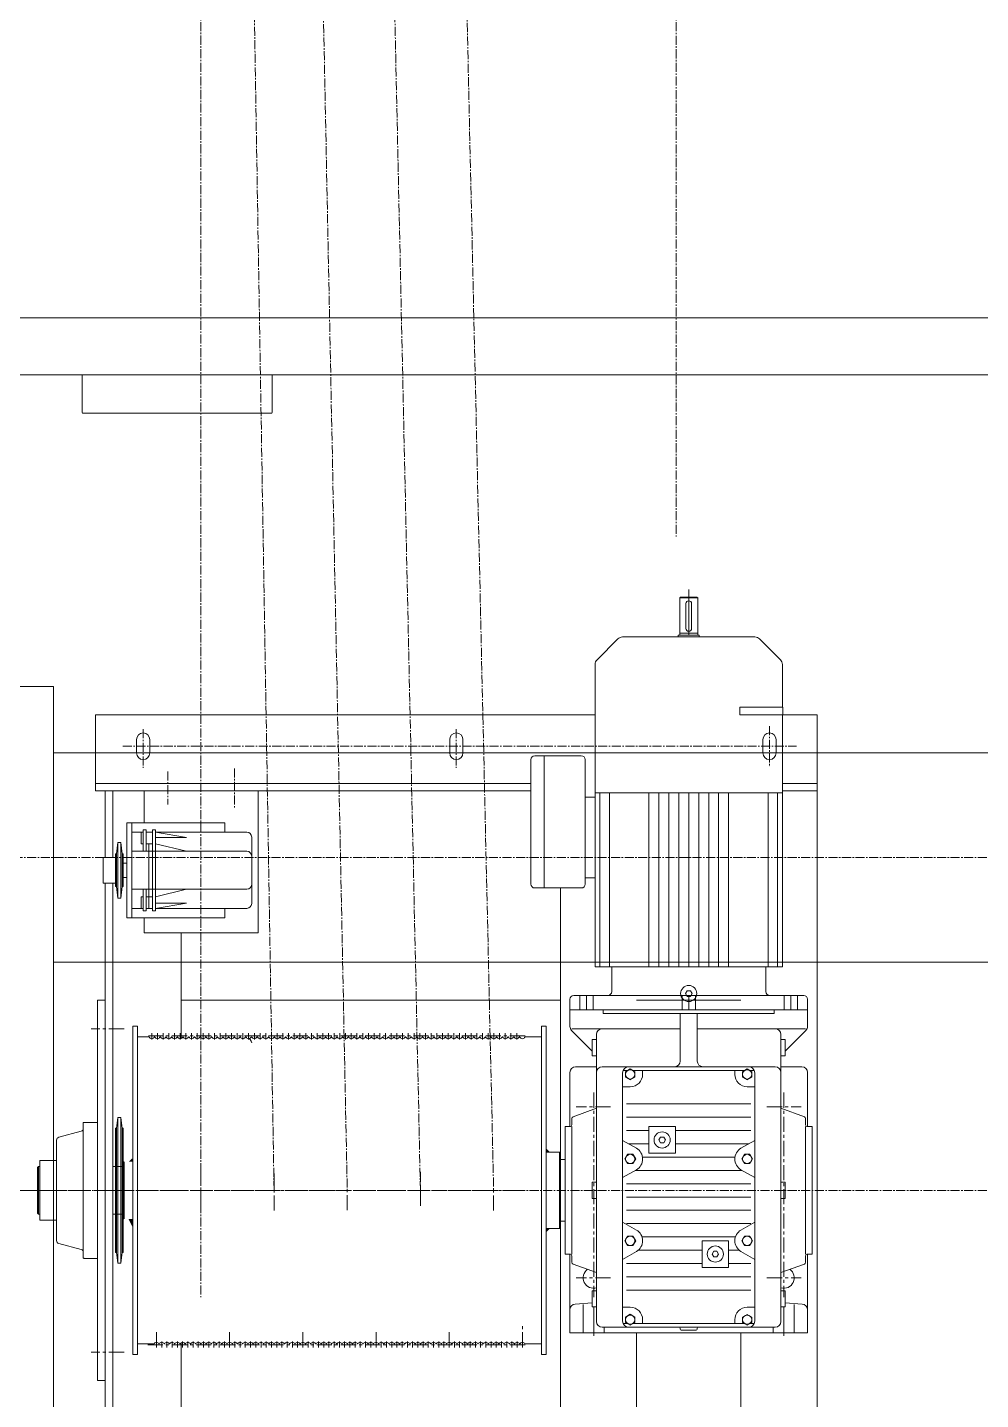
# Model space of a CAD drawing. Header units: millimetres. Extents: x 53635 to 142317, y 101101 to 147193.
# Drawn here: x 70933 to 71936, y 105814 to 107257 of the extents above; entities that cross this region are included whole.
import ezdxf

# ---------------------------------------------------------------- set-up
doc = ezdxf.new("R2010")
doc.units = ezdxf.units.MM
doc.header["$LTSCALE"] = 0.5
doc.header["$MEASUREMENT"] = 0
for name, pattern in [('AXES', [50.8, 31.75, -6.35, 6.35, -6.35]), ('AXES2', [28.575, 19.05, -3.175, 3.175, -3.175]), ('CONTINU', [0])]:
    doc.linetypes.add(name, pattern=pattern)
doc.layers.get('0').update_dxf_attribs({"lineweight": 0})
for name, color, linetype, lineweight in [('-AXE', 1, 'AXES2', 0), ('-fort', 7, 'Continuous', 0), ('ASHADE', 7, 'CONTINU', 0), ('AXE', 1, 'AXES2', 0), ('AXES', 1, 'AXES', 0), ('FIN', 1, 'Continuous', 0), ('FORT', 7, 'Continuous', 0)]:
    doc.layers.add(name, color=color, linetype=linetype, lineweight=lineweight)

msp = doc.modelspace()

# ---------------------------------------------------------------- linework, layer by layer
at = {"layer": '-AXE'}
for p, q in [((70604.5, 106384.09), (77418.31, 106384.09)), ((70604.5, 106034.09), (77418.31, 106034.09))]:
    msp.add_line(p, q, dxfattribs=at)
at = {"layer": '-fort'}
for p, q in [((70815.89, 106951.59), (77215.89, 106951.59)), ((70815.89, 106891.59), (77215.89, 106891.59)), ((70960.9, 106494.09), (77070.89, 106494.09)), ((70960.9, 106274.09), (77070.89, 106274.09))]:
    msp.add_line(p, q, dxfattribs=at)
msp.add_lwpolyline([(70815.9, 106564.09), (70815.9, 105504.09), (70960.9, 105504.09), (70960.9, 106564.09)], close=True, dxfattribs=at)
for p, q in [((70991.39, 106891.59), (70990.89, 106891.09)), ((70990.89, 106891.09), (70990.89, 106852.09)), ((70991.39, 106891.59), (71190.39, 106891.59)), ((71190.89, 106891.09), (71190.39, 106891.59)), ((71190.89, 106891.09), (71190.89, 106852.09)), ((70990.89, 106852.09), (70991.39, 106851.59)), ((70991.39, 106851.59), (71190.39, 106851.59)), ((71190.39, 106851.59), (71190.89, 106852.09)), ((71629.14, 106618.09), (71629.14, 106666.09)), ((71619.64, 106657.09), (71620.64, 106658.09)), ((71638.64, 106657.09), (71619.64, 106657.09)), ((71619.64, 106618.09), (71619.64, 106657.09)), ((71637.64, 106658.09), (71620.64, 106658.09)), ((71638.64, 106657.09), (71637.64, 106658.09)), ((71638.64, 106618.09), (71638.64, 106657.09)), ((71626.14, 106625.09), (71626.14, 106651.09)), ((71632.14, 106625.09), (71632.14, 106651.09)), ((71532.69, 106592.14), (71554.59, 106614.03)), ((71629.14, 106616.09), (71559.54, 106616.09)), ((71618.14, 106616.09), (71618.14, 106618.09)), ((71640.14, 106618.09), (71618.14, 106618.09)), ((71640.14, 106616.09), (71618.14, 106616.09)), ((71638.64, 106620.09), (71619.64, 106620.09)), ((71638.64, 106618.09), (71619.64, 106618.09)), ((71698.74, 106616.09), (71629.14, 106616.09)), ((71640.14, 106616.09), (71640.14, 106618.09)), ((71725.59, 106592.14), (71703.69, 106614.03)), ((71530.64, 106452.09), (71530.64, 106587.19)), ((71727.64, 106542.09), (71727.64, 106587.19)), ((71682.79, 106534.09), (71682.79, 106542.09)), ((71728.27, 106542.09), (71682.79, 106542.09)), ((71728.27, 106534.09), (71728.27, 106542.09)), ((71728.27, 106534.09), (71682.79, 106534.09)), ((71727.64, 106452.09), (71727.64, 106534.09)), ((71463.14, 106356.09), (71463.14, 106487.09)), ((71467.14, 106491.09), (71516.14, 106491.09)), ((71477.14, 106352.09), (71477.14, 106491.09)), ((71520.14, 106356.09), (71520.14, 106487.09)), ((71629.14, 106452.09), (71530.64, 106452.09)), ((71530.64, 106452.09), (71530.64, 106452.09)), ((71530.64, 106452.09), (71530.64, 106452.09)), ((71530.64, 106269.09), (71530.64, 106452.09)), ((71530.64, 106447.59), (71530.64, 106452.09)), ((71535.64, 106452.09), (71535.64, 106452.09)), ((71535.64, 106269.09), (71535.64, 106452.09)), ((71545.64, 106452.09), (71545.64, 106452.09)), ((71545.64, 106269.09), (71545.64, 106452.09)), ((71587.14, 106452.09), (71587.14, 106452.09)), ((71587.14, 106269.09), (71587.14, 106452.09)), ((71597.64, 106452.09), (71597.64, 106452.09)), ((71597.64, 106269.09), (71597.64, 106452.09)), ((71608.14, 106452.09), (71608.14, 106452.09)), ((71608.14, 106269.09), (71608.14, 106452.09)), ((71618.64, 106452.09), (71618.64, 106452.09)), ((71618.64, 106269.09), (71618.64, 106452.09)), ((71727.64, 106452.09), (71629.14, 106452.09)), ((71629.14, 106269.09), (71629.14, 106452.09)), ((71639.64, 106452.09), (71639.64, 106452.09)), ((71639.64, 106269.09), (71639.64, 106452.09)), ((71650.14, 106452.09), (71650.14, 106452.09)), ((71650.14, 106269.09), (71650.14, 106452.09)), ((71660.64, 106452.09), (71660.64, 106452.09)), ((71660.64, 106269.09), (71660.64, 106452.09)), ((71671.14, 106452.09), (71671.14, 106452.09)), ((71671.14, 106269.09), (71671.14, 106452.09)), ((71712.64, 106452.09), (71712.64, 106452.09)), ((71712.64, 106269.09), (71712.64, 106452.09)), ((71722.64, 106452.09), (71722.64, 106452.09)), ((71722.64, 106269.09), (71722.64, 106452.09)), ((71727.64, 106269.09), (71727.64, 106452.09)), ((71520.14, 106447.59), (71530.64, 106447.59)), ((71520.14, 106362.59), (71520.14, 106447.59)), ((71530.64, 106362.59), (71530.64, 106447.59)), ((71467.14, 106352.09), (71516.14, 106352.09)), ((71520.14, 106362.59), (71530.64, 106362.59)), ((71727.64, 106269.09), (71530.64, 106269.09)), ((71548.14, 106243.09), (71548.14, 106269.09)), ((71710.14, 106269.09), (71548.14, 106269.09)), ((71710.14, 106243.09), (71710.14, 106269.09)), ((71007.14, 105834.09), (71007.14, 106234.09)), ((71504.14, 106224.09), (71504.14, 106235.09)), ((71544.14, 106239.09), (71508.14, 106239.09)), ((71514.64, 106224.09), (71514.64, 106239.09)), ((71521.64, 106224.09), (71521.64, 106239.09)), ((71528.64, 106224.09), (71528.64, 106239.09)), ((71714.14, 106239.09), (71544.14, 106239.09)), ((71622.14, 106224.09), (71622.14, 106239.09)), ((71622.14, 106224.09), (71622.14, 106239.09)), ((71622.14, 106224.09), (71622.14, 106239.09)), ((71622.14, 106224.09), (71622.14, 106239.09)), ((71625.68, 106241.09), (71627.41, 106244.09)), ((71627.41, 106238.09), (71625.68, 106241.09)), ((71630.87, 106244.09), (71627.41, 106244.09)), ((71630.87, 106238.09), (71627.41, 106238.09)), ((71629.14, 106224.09), (71629.14, 106239.09)), ((71629.14, 106224.09), (71629.14, 106239.09)), ((71629.14, 106224.09), (71629.14, 106239.09)), ((71632.61, 106241.09), (71630.87, 106244.09)), ((71630.87, 106238.09), (71632.61, 106241.09)), ((71636.14, 106224.09), (71636.14, 106239.09)), ((71636.14, 106224.09), (71636.14, 106239.09)), ((71636.14, 106224.09), (71636.14, 106239.09)), ((71636.14, 106224.09), (71636.14, 106239.09)), ((71750.14, 106239.09), (71714.14, 106239.09)), ((71729.64, 106224.09), (71729.64, 106239.09)), ((71736.64, 106224.09), (71736.64, 106239.09)), ((71743.64, 106224.09), (71743.64, 106239.09)), ((71754.14, 106224.09), (71754.14, 106235.09)), ((71539.14, 106224.09), (71504.14, 106224.09)), ((71504.14, 106224.09), (71504.14, 106224.09)), ((71504.14, 106206.57), (71504.14, 106224.09)), ((71504.14, 106224.09), (71504.14, 106224.09)), ((71539.14, 106224.09), (71504.14, 106224.09)), ((71719.14, 106224.09), (71539.14, 106224.09)), ((71719.14, 106224.09), (71539.14, 106224.09)), ((71539.14, 106220.09), (71539.14, 106224.09)), ((71719.14, 106220.09), (71539.14, 106220.09)), ((71620.14, 106170.09), (71620.14, 106219.09)), ((71638.14, 106170.09), (71638.14, 106219.09)), ((71754.14, 106224.09), (71719.14, 106224.09)), ((71719.14, 106220.09), (71719.14, 106224.09)), ((71754.14, 106224.09), (71719.14, 106224.09)), ((71754.14, 106206.57), (71754.14, 106224.09)), ((71044.14, 106206.59), (71044.14, 106034.08)), ((71049.14, 106034.08), (71049.14, 106206.59)), ((71474.14, 106034.08), (71474.14, 106206.59)), ((71479.14, 106206.59), (71479.14, 106034.08)), ((71061.32, 106195.59), (71049.14, 106195.59)), ((71067.32, 106195.59), (71066.97, 106195.59)), ((71073.32, 106195.59), (71072.97, 106195.59)), ((71079.32, 106195.59), (71078.97, 106195.59)), ((71085.32, 106195.59), (71084.97, 106195.59)), ((71091.32, 106195.59), (71090.97, 106195.59)), ((71097.32, 106195.59), (71096.97, 106195.59)), ((71103.32, 106195.59), (71102.97, 106195.59)), ((71109.32, 106195.59), (71108.97, 106195.59)), ((71115.32, 106195.59), (71114.97, 106195.59)), ((71121.32, 106195.59), (71120.97, 106195.59)), ((71127.32, 106195.59), (71126.97, 106195.59)), ((71133.32, 106195.59), (71132.97, 106195.59)), ((71139.32, 106195.59), (71138.97, 106195.59)), ((71145.32, 106195.59), (71144.97, 106195.59)), ((71151.32, 106195.59), (71150.97, 106195.59)), ((71157.32, 106195.59), (71156.97, 106195.59)), ((71163.32, 106195.59), (71162.97, 106195.59)), ((71169.32, 106195.59), (71168.97, 106195.59)), ((71175.32, 106195.59), (71174.97, 106195.59)), ((71181.32, 106195.59), (71180.97, 106195.59)), ((71187.32, 106195.59), (71186.97, 106195.59)), ((71193.32, 106195.59), (71192.97, 106195.59)), ((71199.32, 106195.59), (71198.97, 106195.59)), ((71205.32, 106195.59), (71204.97, 106195.59)), ((71211.32, 106195.59), (71210.97, 106195.59)), ((71217.32, 106195.59), (71216.97, 106195.59)), ((71223.32, 106195.59), (71222.97, 106195.59)), ((71229.32, 106195.59), (71228.97, 106195.59)), ((71235.32, 106195.59), (71234.97, 106195.59)), ((71241.32, 106195.59), (71240.97, 106195.59)), ((71247.32, 106195.59), (71246.97, 106195.59)), ((71253.32, 106195.59), (71252.97, 106195.59)), ((71259.32, 106195.59), (71258.97, 106195.59)), ((71265.32, 106195.59), (71264.97, 106195.59)), ((71271.32, 106195.59), (71270.97, 106195.59)), ((71277.32, 106195.59), (71276.97, 106195.59)), ((71283.32, 106195.59), (71282.97, 106195.59)), ((71289.32, 106195.59), (71288.97, 106195.59)), ((71295.32, 106195.59), (71294.97, 106195.59)), ((71301.32, 106195.59), (71300.97, 106195.59)), ((71307.32, 106195.59), (71306.97, 106195.59)), ((71313.32, 106195.59), (71312.97, 106195.59)), ((71319.32, 106195.59), (71318.97, 106195.59)), ((71325.32, 106195.59), (71324.97, 106195.59)), ((71331.32, 106195.59), (71330.97, 106195.59)), ((71337.32, 106195.59), (71336.97, 106195.59)), ((71343.32, 106195.59), (71342.97, 106195.59)), ((71349.32, 106195.59), (71348.97, 106195.59)), ((71355.32, 106195.59), (71354.97, 106195.59)), ((71361.32, 106195.59), (71360.97, 106195.59)), ((71367.32, 106195.59), (71366.97, 106195.59)), ((71373.32, 106195.59), (71372.97, 106195.59)), ((71379.32, 106195.59), (71378.97, 106195.59)), ((71385.32, 106195.59), (71384.97, 106195.59)), ((71391.32, 106195.59), (71390.97, 106195.59)), ((71397.32, 106195.59), (71396.97, 106195.59)), ((71403.32, 106195.59), (71402.97, 106195.59)), ((71409.32, 106195.59), (71408.97, 106195.59)), ((71415.32, 106195.59), (71414.97, 106195.59)), ((71421.32, 106195.59), (71420.97, 106195.59)), ((71427.32, 106195.59), (71426.97, 106195.59)), ((71433.32, 106195.59), (71432.97, 106195.59)), ((71439.32, 106195.59), (71438.97, 106195.59)), ((71445.32, 106195.59), (71444.97, 106195.59)), ((71451.32, 106195.59), (71450.97, 106195.59)), ((71474.14, 106195.59), (71456.97, 106195.59)), ((71527.64, 106180.59), (71505.9, 106202.33)), ((71620.14, 106204.09), (71506.14, 106204.09)), ((71527.64, 106192.59), (71532.14, 106192.59)), ((71527.64, 106175.59), (71527.64, 106192.59)), ((71532.14, 106158.09), (71532.14, 106198.09)), ((71532.14, 106192.59), (71532.14, 106175.59)), ((71620.14, 106204.09), (71538.14, 106204.09)), ((71638.14, 106204.09), (71638.14, 106204.09)), ((71752.14, 106204.09), (71638.14, 106204.09)), ((71638.14, 106204.09), (71638.14, 106204.09)), ((71720.14, 106204.09), (71638.14, 106204.09)), ((71726.14, 106192.59), (71726.14, 106198.09)), ((71726.14, 106192.59), (71730.64, 106192.59)), ((71726.14, 106175.59), (71726.14, 106192.59)), ((71730.64, 106180.59), (71752.39, 106202.33)), ((71730.64, 106192.59), (71730.64, 106175.59)), ((71532.14, 106175.59), (71527.64, 106175.59)), ((71532.14, 106164.09), (71532.14, 106176.09)), ((71532.14, 106176.09), (71532.14, 106176.09)), ((71730.64, 106175.59), (71726.14, 106175.59)), ((71726.14, 106158.09), (71726.14, 106175.59)), ((71726.14, 106164.09), (71726.14, 106175.59)), ((71532.14, 106164.09), (71510.14, 106164.09)), ((71566.14, 106164.09), (71538.14, 106164.09)), ((71562.74, 106158.89), (71567.64, 106161.79)), ((71692.14, 106164.09), (71566.14, 106164.09)), ((71572.54, 106158.89), (71567.64, 106161.79)), ((71685.74, 106158.89), (71690.64, 106161.79)), ((71695.54, 106158.89), (71690.64, 106161.79)), ((71720.14, 106164.09), (71692.14, 106164.09)), ((71748.14, 106164.09), (71726.14, 106164.09)), ((71504.14, 106101.09), (71504.14, 106158.09)), ((71532.14, 105896.09), (71532.14, 106158.09)), ((71559.64, 106086.69), (71559.64, 106157.59)), ((71564.77, 106160.09), (71560.94, 106160.09)), ((71562.74, 106153.29), (71562.74, 106158.89)), ((71567.64, 106150.49), (71562.74, 106153.29)), ((71567.64, 106150.49), (71572.54, 106153.29)), ((71687.77, 106160.09), (71570.52, 106160.09)), ((71572.54, 106153.29), (71572.54, 106158.89)), ((71580.64, 106156.09), (71580.64, 106160.09)), ((71677.64, 106156.09), (71677.64, 106160.09)), ((71685.74, 106153.29), (71685.74, 106158.89)), ((71690.64, 106150.49), (71685.74, 106153.29)), ((71690.64, 106150.49), (71695.54, 106153.29)), ((71697.34, 106160.09), (71693.52, 106160.09)), ((71695.54, 106153.29), (71695.54, 106158.89)), ((71698.64, 106086.69), (71698.64, 106157.59)), ((71726.14, 106042.59), (71726.14, 106158.09)), ((71726.14, 106042.59), (71726.14, 106158.09)), ((71754.14, 106101.09), (71754.14, 106158.09)), ((71567.64, 106143.09), (71559.64, 106143.09)), ((71698.64, 106143.09), (71690.64, 106143.09)), ((71507.46, 106111.56), (71532.14, 106120.55)), ((71694.64, 106125.09), (71563.64, 106125.09)), ((71750.83, 106111.56), (71726.14, 106120.55)), ((70992.14, 106104.59), (70992.14, 106034.09)), ((70993.14, 106105.59), (71007.14, 106105.59)), ((71506.14, 106103.09), (71506.14, 106109.68)), ((71694.64, 106111.09), (71563.64, 106111.09)), ((71752.14, 106103.09), (71752.14, 106109.68)), ((70966.37, 106089.88), (70989.92, 106096.19)), ((71504.14, 106101.09), (71499.14, 106101.09)), ((71499.14, 106034.09), (71499.14, 106101.09)), ((71506.14, 105967.09), (71506.14, 106101.09)), ((71587.14, 106097.09), (71563.64, 106097.09)), ((71615.14, 106101.09), (71587.14, 106101.09)), ((71587.14, 106073.09), (71587.14, 106101.09)), ((71597.68, 106087.09), (71599.41, 106090.09)), ((71599.41, 106090.09), (71602.87, 106090.09)), ((71602.87, 106090.09), (71604.61, 106087.09)), ((71615.14, 106073.09), (71615.14, 106101.09)), ((71694.64, 106097.09), (71615.14, 106097.09)), ((71752.14, 105967.09), (71752.14, 106101.09)), ((71759.14, 106101.09), (71754.14, 106101.09)), ((71759.14, 106034.09), (71759.14, 106101.09)), ((70964.14, 106034.09), (70964.14, 106087.01)), ((71559.64, 106047.49), (71559.64, 106086.69)), ((71574.14, 106078.39), (71559.64, 106086.69)), ((71587.14, 106083.09), (71565.93, 106083.09)), ((71599.41, 106084.09), (71597.68, 106087.09)), ((71602.87, 106084.09), (71599.41, 106084.09)), ((71604.61, 106087.09), (71602.87, 106084.09)), ((71692.35, 106083.09), (71615.14, 106083.09)), ((71684.14, 106078.39), (71698.64, 106086.69)), ((71698.64, 106047.49), (71698.64, 106086.69)), ((71698.64, 106047.49), (71698.64, 106086.69)), ((70946.54, 106065.33), (70964.14, 106065.33)), ((70946.54, 106002.83), (70946.54, 106065.33)), ((71034.14, 106063.09), (71035.14, 106064.09)), ((71035.14, 106004.09), (71035.14, 106064.09)), ((71479.14, 106074.09), (71493.14, 106074.09)), ((71494.14, 106073.09), (71493.14, 106074.09)), ((71493.14, 105994.09), (71493.14, 106074.09)), ((71494.14, 105995.09), (71494.14, 106073.09)), ((71494.14, 106001.59), (71494.14, 106066.59)), ((71494.14, 106066.59), (71499.14, 106066.59)), ((71494.14, 106004.09), (71494.14, 106064.09)), ((71499.14, 106066.59), (71499.14, 106066.59)), ((71562.04, 106067.09), (71564.84, 106071.99)), ((71564.84, 106062.19), (71562.04, 106067.09)), ((71570.44, 106071.99), (71564.84, 106071.99)), ((71570.44, 106062.19), (71564.84, 106062.19)), ((71573.34, 106067.09), (71570.44, 106071.99)), ((71570.44, 106062.19), (71573.34, 106067.09)), ((71677.8, 106069.09), (71580.49, 106069.09)), ((71615.14, 106073.09), (71587.14, 106073.09)), ((71685.04, 106067.09), (71687.84, 106071.99)), ((71687.84, 106062.19), (71685.04, 106067.09)), ((71693.44, 106071.99), (71687.84, 106071.99)), ((71693.44, 106062.19), (71687.84, 106062.19)), ((71696.34, 106067.09), (71693.44, 106071.99)), ((71693.44, 106062.19), (71696.34, 106067.09)), ((70944.14, 106058.09), (70945.14, 106059.09)), ((70944.14, 106010.09), (70944.14, 106058.09)), ((70945.14, 106009.09), (70945.14, 106059.09)), ((70945.14, 106059.09), (70946.54, 106059.09)), ((71023.14, 106059.09), (71034.14, 106059.09)), ((71559.64, 106047.49), (71574.14, 106055.79)), ((71559.64, 106000.69), (71559.64, 106047.49)), ((71685.37, 106055.09), (71572.92, 106055.09)), ((71698.64, 106047.49), (71684.14, 106055.79)), ((71698.64, 106000.69), (71698.64, 106047.49)), ((70964.14, 105981.19), (70964.14, 106034.09)), ((70992.14, 105963.59), (70992.14, 106034.09)), ((71044.14, 106034.08), (71044.14, 105861.59)), ((71049.14, 106034.08), (71049.14, 105861.59)), ((71474.14, 106034.08), (71474.14, 105861.59)), ((71479.14, 106034.08), (71479.14, 105861.59)), ((71499.14, 105967.09), (71499.14, 106034.09)), ((71527.64, 106042.59), (71532.14, 106042.59)), ((71527.64, 106025.59), (71527.64, 106042.59)), ((71532.14, 106042.59), (71532.14, 106025.59)), ((71694.64, 106041.09), (71563.64, 106041.09)), ((71726.14, 106042.59), (71730.64, 106042.59)), ((71726.14, 106025.59), (71726.14, 106042.59)), ((71730.64, 106042.59), (71730.64, 106025.59)), ((71759.14, 105967.09), (71759.14, 106034.09)), ((71532.14, 106025.59), (71527.64, 106025.59)), ((71694.64, 106027.09), (71563.64, 106027.09)), ((71694.64, 106027.09), (71563.64, 106027.09)), ((71730.64, 106025.59), (71726.14, 106025.59)), ((71726.14, 105928.59), (71726.14, 106025.59)), ((70944.14, 106010.09), (70945.14, 106009.09)), ((70945.14, 106009.09), (70946.54, 106009.09)), ((70946.54, 106002.83), (70964.14, 106002.83)), ((71023.14, 106009.09), (71034.14, 106009.09)), ((71035.14, 106004.09), (71034.14, 106005.09)), ((71694.64, 106013.09), (71563.64, 106013.09)), ((71479.14, 105994.09), (71493.14, 105994.09)), ((71494.14, 105995.09), (71493.14, 105994.09)), ((71494.14, 106001.59), (71499.14, 106001.59)), ((71499.14, 106001.59), (71499.14, 106001.59)), ((71559.64, 105961.49), (71559.64, 106000.69)), ((71574.14, 105992.39), (71559.64, 106000.69)), ((71694.64, 105999.09), (71563.64, 105999.09)), ((71684.14, 105992.39), (71698.64, 106000.69)), ((71698.64, 105961.49), (71698.64, 106000.69)), ((71698.64, 105961.49), (71698.64, 106000.69)), ((70966.37, 105978.29), (70989.92, 105971.98)), ((71562.04, 105981.09), (71564.84, 105985.99)), ((71564.84, 105976.19), (71562.04, 105981.09)), ((71570.44, 105985.99), (71564.84, 105985.99)), ((71570.44, 105976.19), (71564.84, 105976.19)), ((71573.34, 105981.09), (71570.44, 105985.99)), ((71570.44, 105976.19), (71573.34, 105981.09)), ((71678.27, 105985.09), (71580.01, 105985.09)), ((71671.14, 105981.09), (71643.14, 105981.09)), ((71643.14, 105953.09), (71643.14, 105981.09)), ((71671.14, 105953.09), (71671.14, 105981.09)), ((71685.04, 105981.09), (71687.84, 105985.99)), ((71687.84, 105976.19), (71685.04, 105981.09)), ((71693.44, 105985.99), (71687.84, 105985.99)), ((71693.44, 105976.19), (71687.84, 105976.19)), ((71696.34, 105981.09), (71693.44, 105985.99)), ((71693.44, 105976.19), (71696.34, 105981.09)), ((70993.14, 105962.59), (71007.14, 105962.59)), ((71504.14, 105967.09), (71499.14, 105967.09)), ((71504.14, 105884.09), (71504.14, 105967.09)), ((71506.14, 105958.49), (71506.14, 105965.09)), ((71559.64, 105961.49), (71574.14, 105969.79)), ((71559.64, 105896.59), (71559.64, 105961.49)), ((71643.14, 105971.09), (71575.95, 105971.09)), ((71653.68, 105967.09), (71655.41, 105970.09)), ((71655.41, 105964.09), (71653.68, 105967.09)), ((71655.41, 105970.09), (71658.87, 105970.09)), ((71658.87, 105964.09), (71655.41, 105964.09)), ((71658.87, 105970.09), (71660.61, 105967.09)), ((71660.61, 105967.09), (71658.87, 105964.09)), ((71682.34, 105971.09), (71671.14, 105971.09)), ((71698.64, 105961.49), (71684.14, 105969.79)), ((71698.64, 105896.59), (71698.64, 105961.49)), ((71752.14, 105958.49), (71752.14, 105965.09)), ((71759.14, 105967.09), (71754.14, 105967.09)), ((71754.14, 105884.09), (71754.14, 105967.09)), ((71532.14, 105947.62), (71507.46, 105956.61)), ((71643.14, 105957.09), (71563.64, 105957.09)), ((71671.14, 105953.09), (71643.14, 105953.09)), ((71694.64, 105957.09), (71671.14, 105957.09)), ((71726.14, 105947.62), (71750.83, 105956.61)), ((71694.64, 105943.09), (71563.64, 105943.09)), ((71509.72, 105914.48), (71527.64, 105915.76)), ((71527.64, 105928.59), (71532.14, 105928.59)), ((71527.64, 105911.59), (71527.64, 105928.59)), ((71532.14, 105928.59), (71532.14, 105911.59)), ((71532.14, 105916.09), (71532.14, 105916.09)), ((71694.64, 105929.09), (71563.64, 105929.09)), ((71726.14, 105928.59), (71730.64, 105928.59)), ((71726.14, 105911.59), (71726.14, 105928.59)), ((71730.64, 105928.59), (71730.64, 105911.59)), ((71748.57, 105914.48), (71730.64, 105915.76)), ((71504.14, 105884.09), (71504.14, 105908.5)), ((71518.14, 105884.09), (71518.14, 105914.09)), ((71532.14, 105911.59), (71527.64, 105911.59)), ((71529.14, 105881.09), (71529.14, 105911.59)), ((71567.64, 105911.09), (71559.64, 105911.09)), ((71562.74, 105900.89), (71567.64, 105903.79)), ((71572.54, 105900.89), (71567.64, 105903.79)), ((71685.74, 105900.89), (71690.64, 105903.69)), ((71698.64, 105911.09), (71690.64, 105911.09)), ((71695.54, 105900.89), (71690.64, 105903.69)), ((71730.64, 105911.59), (71726.14, 105911.59)), ((71726.14, 105896.09), (71726.14, 105911.59)), ((71729.14, 105881.09), (71729.14, 105911.59)), ((71740.14, 105884.09), (71740.14, 105914.09)), ((71754.14, 105884.09), (71754.14, 105908.5)), ((71566.14, 105890.09), (71538.14, 105890.09)), ((71540.14, 105884.09), (71540.14, 105890.09)), ((71564.84, 105894.09), (71560.94, 105894.09)), ((71562.74, 105895.29), (71562.74, 105900.89)), ((71567.64, 105892.49), (71562.74, 105895.29)), ((71692.14, 105890.09), (71566.14, 105890.09)), ((71619.14, 105890.09), (71566.14, 105890.09)), ((71567.64, 105892.49), (71572.54, 105895.29)), ((71687.77, 105894.09), (71570.44, 105894.09)), ((71572.54, 105895.29), (71572.54, 105900.89)), ((71580.64, 105894.09), (71580.64, 105898.09)), ((71620.14, 105888.09), (71620.14, 105889.09)), ((71629.14, 105887.09), (71621.14, 105887.09)), ((71637.14, 105887.09), (71629.14, 105887.09)), ((71638.14, 105888.09), (71638.14, 105889.09)), ((71692.14, 105890.09), (71639.14, 105890.09)), ((71677.64, 105894.09), (71677.64, 105898.09)), ((71685.74, 105895.29), (71685.74, 105900.89)), ((71690.64, 105892.39), (71685.74, 105895.29)), ((71690.64, 105892.39), (71695.54, 105895.29)), ((71720.14, 105890.09), (71692.14, 105890.09)), ((71697.34, 105894.09), (71693.52, 105894.09)), ((71695.54, 105895.29), (71695.54, 105900.89)), ((71718.14, 105884.09), (71718.14, 105890.09)), ((71066.58, 105872.59), (71049.14, 105872.59)), ((71072.08, 105872.59), (71071.71, 105872.59)), ((71077.58, 105872.59), (71077.21, 105872.59)), ((71083.08, 105872.59), (71082.71, 105872.59)), ((71088.58, 105872.59), (71088.21, 105872.59)), ((71094.08, 105872.59), (71093.71, 105872.59)), ((71099.58, 105872.59), (71099.21, 105872.59)), ((71105.08, 105872.59), (71104.71, 105872.59)), ((71110.58, 105872.59), (71110.21, 105872.59)), ((71116.08, 105872.59), (71115.71, 105872.59)), ((71121.58, 105872.59), (71121.21, 105872.59)), ((71127.08, 105872.59), (71126.71, 105872.59)), ((71132.58, 105872.59), (71132.21, 105872.59)), ((71138.08, 105872.59), (71137.71, 105872.59)), ((71143.58, 105872.59), (71143.21, 105872.59)), ((71149.08, 105872.59), (71148.71, 105872.59)), ((71154.58, 105872.59), (71154.21, 105872.59)), ((71160.08, 105872.59), (71159.71, 105872.59)), ((71165.58, 105872.59), (71165.21, 105872.59)), ((71171.08, 105872.59), (71170.71, 105872.59)), ((71176.58, 105872.59), (71176.21, 105872.59)), ((71182.08, 105872.59), (71181.71, 105872.59)), ((71187.58, 105872.59), (71187.21, 105872.59)), ((71193.08, 105872.59), (71192.71, 105872.59)), ((71198.58, 105872.59), (71198.21, 105872.59)), ((71204.08, 105872.59), (71203.71, 105872.59)), ((71209.58, 105872.59), (71209.21, 105872.59)), ((71215.08, 105872.59), (71214.71, 105872.59)), ((71220.58, 105872.59), (71220.21, 105872.59)), ((71226.08, 105872.59), (71225.71, 105872.59)), ((71231.58, 105872.59), (71231.21, 105872.59)), ((71237.08, 105872.59), (71236.71, 105872.59)), ((71242.58, 105872.59), (71242.21, 105872.59)), ((71248.08, 105872.59), (71247.71, 105872.59)), ((71253.58, 105872.59), (71253.21, 105872.59)), ((71259.08, 105872.59), (71258.71, 105872.59)), ((71264.58, 105872.59), (71264.21, 105872.59)), ((71270.08, 105872.59), (71269.71, 105872.59)), ((71275.58, 105872.59), (71275.21, 105872.59)), ((71281.08, 105872.59), (71280.71, 105872.59)), ((71286.58, 105872.59), (71286.21, 105872.59)), ((71292.08, 105872.59), (71291.71, 105872.59)), ((71297.58, 105872.59), (71297.21, 105872.59)), ((71303.08, 105872.59), (71302.71, 105872.59)), ((71308.58, 105872.59), (71308.21, 105872.59)), ((71314.08, 105872.59), (71313.71, 105872.59)), ((71319.58, 105872.59), (71319.21, 105872.59)), ((71325.08, 105872.59), (71324.71, 105872.59)), ((71330.58, 105872.59), (71330.21, 105872.59)), ((71336.08, 105872.59), (71335.71, 105872.59)), ((71341.58, 105872.59), (71341.21, 105872.59)), ((71347.08, 105872.59), (71346.71, 105872.59)), ((71352.58, 105872.59), (71352.21, 105872.59)), ((71358.08, 105872.59), (71357.71, 105872.59)), ((71363.58, 105872.59), (71363.21, 105872.59)), ((71369.08, 105872.59), (71368.71, 105872.59)), ((71374.58, 105872.59), (71374.21, 105872.59)), ((71380.08, 105872.59), (71379.71, 105872.59)), ((71385.58, 105872.59), (71385.21, 105872.59)), ((71391.08, 105872.59), (71390.71, 105872.59)), ((71396.58, 105872.59), (71396.21, 105872.59)), ((71402.08, 105872.59), (71401.71, 105872.59)), ((71407.58, 105872.59), (71407.21, 105872.59)), ((71413.08, 105872.59), (71412.71, 105872.59)), ((71418.58, 105872.59), (71418.21, 105872.59)), ((71424.08, 105872.59), (71423.71, 105872.59)), ((71429.58, 105872.59), (71429.21, 105872.59)), ((71435.08, 105872.59), (71434.71, 105872.59)), ((71440.58, 105872.59), (71440.21, 105872.59)), ((71446.08, 105872.59), (71445.71, 105872.59)), ((71451.58, 105872.59), (71451.21, 105872.59)), ((71474.14, 105872.59), (71456.71, 105872.59)), ((71629.14, 105884.09), (71504.14, 105884.09)), ((71754.14, 105884.09), (71629.14, 105884.09))]:
    msp.add_line(p, q)
for centre, radius in [((71629.14, 106241.09), 8.5), ((71567.64, 106156.09), 4.89), ((71690.64, 106156.09), 4.89), ((71601.14, 106087.09), 8.5), ((71567.64, 106067.09), 4.89), ((71690.64, 106067.09), 4.89), ((71567.64, 105981.09), 4.89), ((71657.14, 105967.09), 8.5), ((71690.64, 105981.09), 4.89), ((71567.64, 105898.09), 4.89), ((71690.64, 105898.09), 4.89)]:
    msp.add_circle(centre, radius)
for centre, radius, start, end in [((71629.14, 106651.09), 3, 0, 180), ((71629.14, 106625.09), 3, 180, 360), ((71559.54, 106609.09), 7, 90, 135), ((71698.74, 106609.09), 7, 45, 90), ((71537.64, 106587.19), 7, 135, 180), ((71720.64, 106587.19), 7, 0, 45), ((71467.14, 106487.09), 4, 90, 180), ((71516.14, 106487.09), 4, 0, 90), ((71467.14, 106356.09), 4, 180, 270), ((71516.14, 106356.09), 4, -90, 0), ((71508.14, 106235.09), 4, 90, 180), ((71544.14, 106243.09), 4, -90, 0), ((71714.14, 106243.09), 4, 180, 270), ((71750.14, 106235.09), 4, 0, 90), ((71622.14, 106219.09), 2, 150, 180), ((71636.14, 106219.09), 2, 0, 30.01), ((71510.14, 106206.57), 6, 180, 225), ((71748.14, 106206.57), 6, -45, 0), ((71064.14, 106196.59), 3, -160.52878, -19.47122), ((71070.14, 106196.59), 3, -160.52878, -19.47122), ((71076.14, 106196.59), 3, -160.52878, -19.47122), ((71082.14, 106196.59), 3, -160.52878, -19.47122), ((71088.14, 106196.59), 3, -160.52878, -19.47122), ((71094.14, 106196.59), 3, -160.52878, -19.47122), ((71100.14, 106196.59), 3, -160.52878, -19.47122), ((71106.14, 106196.59), 3, -160.52878, -19.47122), ((71112.14, 106196.59), 3, -160.52878, -19.47122), ((71118.14, 106196.59), 3, -160.52878, -19.47122), ((71124.14, 106196.59), 3, -160.52878, -19.47122), ((71130.14, 106196.59), 3, -160.52878, -19.47122), ((71136.14, 106196.59), 3, -160.52878, -19.47122), ((71142.14, 106196.59), 3, -160.52878, -19.47122), ((71148.14, 106196.59), 3, -160.52878, -19.47122), ((71154.14, 106196.59), 3, -160.52878, -19.47122), ((71160.14, 106196.59), 3, -160.52878, -19.47122), ((71166.14, 106196.59), 3, -160.52878, -19.47122), ((71172.14, 106196.59), 3, -160.52878, -19.47122), ((71178.14, 106196.59), 3, -160.52878, -19.47122), ((71184.14, 106196.59), 3, -160.52878, -19.47122), ((71190.14, 106196.59), 3, -160.52878, -19.47122), ((71196.14, 106196.59), 3, -160.52878, -19.47122), ((71202.14, 106196.59), 3, -160.52878, -19.47122), ((71208.14, 106196.59), 3, -160.52878, -19.47122), ((71214.14, 106196.59), 3, -160.52878, -19.47122), ((71220.14, 106196.59), 3, -160.52878, -19.47122), ((71226.14, 106196.59), 3, -160.52878, -19.47122), ((71232.14, 106196.59), 3, -160.52878, -19.47122), ((71238.14, 106196.59), 3, -160.52878, -19.47122), ((71244.14, 106196.59), 3, -160.52878, -19.47122), ((71250.14, 106196.59), 3, -160.52878, -19.47122), ((71256.14, 106196.59), 3, -160.52878, -19.47122), ((71262.14, 106196.59), 3, -160.52878, -19.47122), ((71268.14, 106196.59), 3, -160.52878, -19.47122), ((71274.14, 106196.59), 3, -160.52878, -19.47122), ((71280.14, 106196.59), 3, -160.52878, -19.47122), ((71286.14, 106196.59), 3, -160.52878, -19.47122), ((71292.14, 106196.59), 3, -160.52878, -19.47122), ((71298.14, 106196.59), 3, -160.52878, -19.47122), ((71304.14, 106196.59), 3, -160.52878, -19.47122), ((71310.14, 106196.59), 3, -160.52878, -19.47122), ((71316.14, 106196.59), 3, -160.52878, -19.47122), ((71322.14, 106196.59), 3, -160.52878, -19.47122), ((71328.14, 106196.59), 3, -160.52878, -19.47122), ((71334.14, 106196.59), 3, -160.52878, -19.47122), ((71340.14, 106196.59), 3, -160.52878, -19.47122), ((71346.14, 106196.59), 3, -160.52878, -19.47122), ((71352.14, 106196.59), 3, -160.52878, -19.47122), ((71358.14, 106196.59), 3, -160.52878, -19.47122), ((71364.14, 106196.59), 3, -160.52878, -19.47122), ((71370.14, 106196.59), 3, -160.52878, -19.47122), ((71376.14, 106196.59), 3, -160.52878, -19.47122), ((71382.14, 106196.59), 3, -160.52878, -19.47122), ((71388.14, 106196.59), 3, -160.52878, -19.47122), ((71394.14, 106196.59), 3, -160.52878, -19.47122), ((71400.14, 106196.59), 3, -160.52878, -19.47122), ((71406.14, 106196.59), 3, -160.52878, -19.47122), ((71412.14, 106196.59), 3, -160.52878, -19.47122), ((71418.14, 106196.59), 3, -160.52878, -19.47122), ((71424.14, 106196.59), 3, -160.52878, -19.47122), ((71430.14, 106196.59), 3, -160.52878, -19.47122), ((71436.14, 106196.59), 3, -160.52878, -19.47122), ((71442.14, 106196.59), 3, -160.52878, -19.47122), ((71448.14, 106196.59), 3, -160.52878, -19.47122), ((71454.14, 106196.59), 3, -160.52878, -19.47122), ((71538.14, 106198.09), 6, 90, 180), ((71720.14, 106198.09), 6, 0, 90), ((71510.14, 106158.09), 6, 90, 180), ((71538.14, 106158.09), 6, 90, 180), ((71566.14, 106157.59), 6.5, 90, 180), ((71614.14, 106170.09), 6, -90, 0), ((71644.14, 106170.09), 6, 180, 270), ((71692.14, 106157.59), 6.5, 0, 90), ((71720.14, 106158.09), 6, 0, 90), ((71748.14, 106158.09), 6, 0, 90), ((71567.64, 106156.09), 13, -90, 0), ((71690.64, 106156.09), 13, 180, 270), ((70993.14, 106104.59), 1, 90.00007, 180.00015), ((71508.14, 106109.68), 2, 110, 180), ((71750.14, 106109.68), 2, 0, 70), ((70967.14, 106086.98), 3, 105.00007, 180.00015), ((70989.14, 106099.09), 3, -74.99993, 0.00015), ((71504.14, 106103.09), 2, -90, 0), ((71754.14, 106103.09), 2, 180, 270), ((71567.64, 106067.09), 13, -60, 60), ((71690.64, 106067.09), 13, 120, 240), ((71567.64, 105981.09), 13, -60, 60), ((71690.64, 105981.09), 13, 120, 240), ((70967.14, 105981.19), 3, 180, 255.00007), ((70989.14, 105969.08), 3, 0, 75.00007), ((70993.14, 105963.59), 1, 180, 270.00007), ((71504.14, 105965.09), 2, 0, 90), ((71754.14, 105965.09), 2, 90, 180), ((71508.14, 105958.49), 2, 180, 250), ((71529.14, 105942.09), 11, 125.51, 285.84), ((71729.14, 105942.09), 11, -105.83, 54.5), ((71750.14, 105958.49), 2, -70, 0), ((71510.14, 105908.5), 6, 94.09, 180), ((71567.64, 105898.09), 13, 0, 90), ((71690.64, 105898.09), 13, 90, 180), ((71748.14, 105908.5), 6, 0, 85.91), ((71538.14, 105896.09), 6, 180, 270), ((71566.14, 105896.59), 6.5, 180, 270), ((71619.14, 105889.09), 1, 0, 90), ((71621.14, 105888.09), 1, 180, 270), ((71637.14, 105888.09), 1, -90, 0), ((71639.14, 105889.09), 1, 90, 180), ((71692.14, 105896.59), 6.5, -90, 0), ((71720.14, 105896.09), 6, -90, 0)]:
    msp.add_arc(centre, radius, start, end)
for points in [[(71479.14, 106074.09), (71479.14, 106078.09), (71483.52, 106074.09)], [(71044.14, 106064.09), (71044.14, 106068.09), (71039.77, 106064.09)], [(71044.14, 106004.09), (71044.14, 105995.09), (71039.77, 106004.09)], [(71479.14, 105994.09), (71479.14, 105990.09), (71483.52, 105994.09)]]:
    msp.add_solid(points)
at = {"layer": 'ASHADE', "ltscale": 2}
for p, q in [((71005.14, 106454.09), (71005.14, 106534.09)), ((71005.14, 106534.09), (71530.64, 106534.09)), ((71727.64, 106534.09), (71764.14, 106534.09)), ((71764.14, 105534.09), (71764.14, 106534.09)), ((71048.14, 106508.09), (71048.14, 106494.09)), ((71062.14, 106508.09), (71062.14, 106494.09)), ((71377.64, 106508.09), (71377.64, 106494.09)), ((71391.64, 106508.09), (71391.64, 106494.09)), ((71707.14, 106508.09), (71707.14, 106494.09)), ((71721.14, 106508.09), (71721.14, 106494.09)), ((71005.14, 106462.09), (71463.14, 106462.09)), ((71005.14, 106454.09), (71463.14, 106454.09)), ((71015.14, 106384.18), (71015.14, 106454.09)), ((71023.14, 106384.18), (71023.14, 106454.09)), ((71056.14, 106454.09), (71056.14, 106420.68)), ((71176.14, 106454.09), (71056.14, 106454.09)), ((71176.14, 106454.09), (71176.14, 106305.09)), ((71727.64, 106462.09), (71764.14, 106462.09)), ((71727.64, 106454.09), (71764.14, 106454.09)), ((71015.14, 105614.09), (71015.14, 106357.18)), ((71023.14, 105614.09), (71023.14, 106357.18)), ((71494.14, 105614.09), (71494.14, 106352.09)), ((71056.14, 106320.68), (71056.14, 106305.09)), ((71056.14, 106305.09), (71176.14, 106305.09)), ((71095.14, 106193.76), (71095.14, 106305.09)), ((71095.14, 106274.09), (71494.14, 106274.09)), ((71574.14, 106274.09), (71684.14, 106274.09)), ((71015.14, 106234.09), (71007.14, 106234.09)), ((71095.14, 106234.09), (71494.14, 106234.09)), ((71574.14, 106234.09), (71684.14, 106234.09)), ((71095.14, 105614.09), (71095.14, 105873.89)), ((71574.14, 105614.09), (71574.14, 105884.09)), ((71684.14, 105614.09), (71684.14, 105884.09)), ((71015.14, 105834.09), (71007.14, 105834.09))]:
    msp.add_line(p, q, dxfattribs=at)
for centre, radius, start, end in [((71055.14, 106508.09), 7, 0, 180), ((71384.64, 106508.09), 7, 0, 180), ((71714.14, 106508.09), 7, 0, 180), ((71055.14, 106494.09), 7, 180, 360), ((71384.64, 106494.09), 7, 180, 360), ((71714.14, 106494.09), 7, 180, 360), ((71069.14, 105871.59), 2.75, 21.32369, 158.67631), ((71074.64, 105871.59), 2.75, 21.32369, 158.67631), ((71080.14, 105871.59), 2.75, 21.32369, 158.67631), ((71085.64, 105871.59), 2.75, 21.32369, 158.67631), ((71091.14, 105871.59), 2.75, 21.32369, 158.67631), ((71096.64, 105871.59), 2.75, 21.32369, 158.67631), ((71102.14, 105871.59), 2.75, 21.32369, 158.67631), ((71107.64, 105871.59), 2.75, 21.32369, 158.67631), ((71113.14, 105871.59), 2.75, 21.32369, 158.67631), ((71118.64, 105871.59), 2.75, 21.32369, 158.67631), ((71124.14, 105871.59), 2.75, 21.32369, 158.67631), ((71129.64, 105871.59), 2.75, 21.32369, 158.67631), ((71135.14, 105871.59), 2.75, 21.32369, 158.67631), ((71140.64, 105871.59), 2.75, 21.32369, 158.67631), ((71146.14, 105871.59), 2.75, 21.32369, 158.67631), ((71151.64, 105871.59), 2.75, 21.32369, 158.67631), ((71157.14, 105871.59), 2.75, 21.32369, 158.67631), ((71162.64, 105871.59), 2.75, 21.32369, 158.67631), ((71168.14, 105871.59), 2.75, 21.32369, 158.67631), ((71173.64, 105871.59), 2.75, 21.32369, 158.67631), ((71179.14, 105871.59), 2.75, 21.32369, 158.67631), ((71184.64, 105871.59), 2.75, 21.32369, 158.67631), ((71190.14, 105871.59), 2.75, 21.32369, 158.67631), ((71195.64, 105871.59), 2.75, 21.32369, 158.67631), ((71201.14, 105871.59), 2.75, 21.32369, 158.67631), ((71206.64, 105871.59), 2.75, 21.32369, 158.67631), ((71212.14, 105871.59), 2.75, 21.32369, 158.67631), ((71217.64, 105871.59), 2.75, 21.32369, 158.67631), ((71223.14, 105871.59), 2.75, 21.32369, 158.67631), ((71228.64, 105871.59), 2.75, 21.32369, 158.67631), ((71234.14, 105871.59), 2.75, 21.32369, 158.67631), ((71239.64, 105871.59), 2.75, 21.32369, 158.67631), ((71245.14, 105871.59), 2.75, 21.32369, 158.67631), ((71250.64, 105871.59), 2.75, 21.32369, 158.67631), ((71256.14, 105871.59), 2.75, 21.32369, 158.67631), ((71261.64, 105871.59), 2.75, 21.32369, 158.67631), ((71267.14, 105871.59), 2.75, 21.32369, 158.67631), ((71272.64, 105871.59), 2.75, 21.32369, 158.67631), ((71278.14, 105871.59), 2.75, 21.32369, 158.67631), ((71283.64, 105871.59), 2.75, 21.32369, 158.67631), ((71289.14, 105871.59), 2.75, 21.32369, 158.67631), ((71294.64, 105871.59), 2.75, 21.32369, 158.67631), ((71300.14, 105871.59), 2.75, 21.32369, 158.67631), ((71305.64, 105871.59), 2.75, 21.32369, 158.67631), ((71311.14, 105871.59), 2.75, 21.32369, 158.67631), ((71316.64, 105871.59), 2.75, 21.32369, 158.67631), ((71322.14, 105871.59), 2.75, 21.32369, 158.67631), ((71327.64, 105871.59), 2.75, 21.32369, 158.67631), ((71333.14, 105871.59), 2.75, 21.32369, 158.67631), ((71338.64, 105871.59), 2.75, 21.32369, 158.67631), ((71344.14, 105871.59), 2.75, 21.32369, 158.67631), ((71349.64, 105871.59), 2.75, 21.32369, 158.67631), ((71355.14, 105871.59), 2.75, 21.32369, 158.67631), ((71360.64, 105871.59), 2.75, 21.32369, 158.67631), ((71366.14, 105871.59), 2.75, 21.32369, 158.67631), ((71371.64, 105871.59), 2.75, 21.32369, 158.67631), ((71377.14, 105871.59), 2.75, 21.32369, 158.67631), ((71382.64, 105871.59), 2.75, 21.32369, 158.67631), ((71388.14, 105871.59), 2.75, 21.32369, 158.67631), ((71393.64, 105871.59), 2.75, 21.32369, 158.67631), ((71399.14, 105871.59), 2.75, 21.32369, 158.67631), ((71404.64, 105871.59), 2.75, 21.32369, 158.67631), ((71410.14, 105871.59), 2.75, 21.32369, 158.67631), ((71415.64, 105871.59), 2.75, 21.32369, 158.67631), ((71421.14, 105871.59), 2.75, 21.32369, 158.67631), ((71426.64, 105871.59), 2.75, 21.32369, 158.67631), ((71432.14, 105871.59), 2.75, 21.32369, 158.67631), ((71437.64, 105871.59), 2.75, 21.32369, 158.67631), ((71443.14, 105871.59), 2.75, 21.32369, 158.67631), ((71448.64, 105871.59), 2.75, 21.32369, 158.67631), ((71454.14, 105871.59), 2.75, 21.32369, 158.67631)]:
    msp.add_arc(centre, radius, start, end, dxfattribs=at)
at = {"layer": 'AXE'}
for p, q in [((71615.89, 121521.59), (71615.89, 106721.59)), ((71115.89, 120721.59), (71115.89, 105921.59)), ((71115.89, 119631.59), (71423.89, 106034.09)), ((71346.89, 106034.09), (71115.89, 116631.59)), ((71115.89, 113631.59), (71269.89, 106034.09)), ((71192.89, 106034.09), (71115.89, 110631.59)), ((71714.14, 106522.27), (71714.14, 106479.33)), ((71055.14, 106519.03), (71055.14, 106478.29)), ((71384.64, 106519.03), (71384.64, 106478.29)), ((71033.85, 106501.09), (71742.5, 106501.09)), ((71081.14, 106474.55), (71081.14, 106439.83)), ((71151.14, 106477.87), (71151.14, 106436.09))]:
    msp.add_line(p, q, dxfattribs=at)
at = {"layer": 'AXES'}
for p, q in [((71035.09, 106204.09), (71000.63, 106204.09)), ((71456.97, 106196.59), (71060.69, 106196.59)), ((71064.14, 106199.23), (71064.14, 106192.58)), ((71070.14, 106199.23), (71070.14, 106192.58)), ((71076.14, 106199.23), (71076.14, 106192.58)), ((71076.14, 106199.23), (71076.14, 106192.58)), ((71082.14, 106199.23), (71082.14, 106192.58)), ((71088.14, 106199.23), (71088.14, 106192.58)), ((71094.14, 106199.23), (71094.14, 106192.58)), ((71100.14, 106199.23), (71100.14, 106192.58)), ((71106.14, 106199.23), (71106.14, 106192.58)), ((71112.14, 106199.23), (71112.14, 106192.58)), ((71118.14, 106199.23), (71118.14, 106192.58)), ((71124.14, 106199.23), (71124.14, 106192.58)), ((71130.14, 106199.23), (71130.14, 106192.58)), ((71136.14, 106199.23), (71136.14, 106192.58)), ((71142.14, 106199.23), (71142.14, 106192.58)), ((71148.14, 106199.23), (71148.14, 106192.58)), ((71154.14, 106199.23), (71154.14, 106192.58)), ((71154.14, 106199.23), (71154.14, 106192.58)), ((71160.14, 106199.23), (71160.14, 106192.58)), ((71166.14, 106199.23), (71166.14, 106192.58)), ((71172.14, 106199.23), (71172.14, 106192.58)), ((71178.14, 106199.23), (71178.14, 106192.58)), ((71184.14, 106199.23), (71184.14, 106192.58)), ((71190.14, 106199.23), (71190.14, 106192.58)), ((71196.14, 106199.23), (71196.14, 106192.58)), ((71202.14, 106199.23), (71202.14, 106192.58)), ((71208.14, 106199.23), (71208.14, 106192.58)), ((71214.14, 106199.23), (71214.14, 106192.58)), ((71220.14, 106199.23), (71220.14, 106192.58)), ((71226.14, 106199.23), (71226.14, 106192.58)), ((71232.14, 106199.23), (71232.14, 106192.58)), ((71232.14, 106199.23), (71232.14, 106192.58)), ((71238.14, 106199.23), (71238.14, 106192.58)), ((71244.14, 106199.23), (71244.14, 106192.58)), ((71250.14, 106199.23), (71250.14, 106192.58)), ((71256.14, 106199.23), (71256.14, 106192.58)), ((71262.14, 106199.23), (71262.14, 106192.58)), ((71268.14, 106199.23), (71268.14, 106192.58)), ((71274.14, 106199.23), (71274.14, 106192.58)), ((71280.14, 106199.23), (71280.14, 106192.58)), ((71286.14, 106199.23), (71286.14, 106192.58)), ((71292.14, 106199.23), (71292.14, 106192.58)), ((71298.14, 106199.23), (71298.14, 106192.58)), ((71304.14, 106199.23), (71304.14, 106192.58)), ((71310.14, 106199.23), (71310.14, 106192.58)), ((71310.14, 106199.23), (71310.14, 106192.58)), ((71316.14, 106199.23), (71316.14, 106192.58)), ((71322.14, 106199.23), (71322.14, 106192.58)), ((71328.14, 106199.23), (71328.14, 106192.58)), ((71334.14, 106199.23), (71334.14, 106192.58)), ((71340.14, 106199.23), (71340.14, 106192.58)), ((71346.14, 106199.23), (71346.14, 106192.58)), ((71352.14, 106199.23), (71352.14, 106192.58)), ((71358.14, 106199.23), (71358.14, 106192.58)), ((71364.14, 106199.23), (71364.14, 106192.58)), ((71370.14, 106199.23), (71370.14, 106192.58)), ((71376.14, 106199.23), (71376.14, 106192.58)), ((71382.14, 106199.23), (71382.14, 106192.58)), ((71388.14, 106199.23), (71388.14, 106192.58)), ((71394.14, 106199.23), (71394.14, 106192.58)), ((71400.14, 106199.23), (71400.14, 106192.58)), ((71406.14, 106199.23), (71406.14, 106192.58)), ((71412.14, 106199.23), (71412.14, 106192.58)), ((71418.14, 106199.23), (71418.14, 106192.58)), ((71424.14, 106199.23), (71424.14, 106192.58)), ((71430.14, 106199.23), (71430.14, 106192.58)), ((71436.14, 106199.23), (71436.14, 106192.58)), ((71442.14, 106199.23), (71442.14, 106192.58)), ((71448.14, 106199.23), (71448.14, 106192.58)), ((71529.14, 106136.89), (71529.14, 105921.74)), ((71729.14, 106136.89), (71729.14, 105921.74)), ((71546.84, 106122.09), (71510.84, 106122.09)), ((71711.45, 106122.09), (71747.45, 106122.09)), ((71115.89, 106014.42), (71115.89, 106055.84)), ((71192.89, 106012.75), (71192.89, 106051.96)), ((71269.89, 106013.3), (71269.89, 106046.44)), ((71346.89, 106017.72), (71346.89, 106053.62)), ((71423.89, 106012.75), (71423.89, 106047.55)), ((71451.12, 106034.09), (70911.08, 106034.09)), ((71546.84, 105942.09), (71510.84, 105942.09)), ((71711.45, 105942.09), (71747.45, 105942.09)), ((71454.14, 105868.94), (71454.14, 105891.59)), ((71069.14, 105868.94), (71069.14, 105885.07)), ((71074.64, 105868.94), (71074.64, 105875.17)), ((71080.14, 105868.94), (71080.14, 105875.17)), ((71085.64, 105868.94), (71085.64, 105875.17)), ((71091.14, 105868.94), (71091.14, 105875.17)), ((71096.64, 105868.94), (71096.64, 105875.17)), ((71102.14, 105868.94), (71102.14, 105875.17)), ((71107.64, 105868.94), (71107.64, 105875.17)), ((71113.14, 105868.94), (71113.14, 105875.17)), ((71118.64, 105868.94), (71118.64, 105875.17)), ((71124.14, 105868.94), (71124.14, 105875.17)), ((71129.64, 105868.94), (71129.64, 105875.17)), ((71135.14, 105868.94), (71135.14, 105875.17)), ((71140.64, 105868.94), (71140.64, 105875.17)), ((71146.14, 105868.94), (71146.14, 105885.07)), ((71151.64, 105868.94), (71151.64, 105875.17)), ((71157.14, 105868.94), (71157.14, 105875.17)), ((71162.64, 105868.94), (71162.64, 105875.17)), ((71168.14, 105868.94), (71168.14, 105875.17)), ((71173.64, 105868.94), (71173.64, 105875.17)), ((71179.14, 105868.94), (71179.14, 105875.17)), ((71184.64, 105868.94), (71184.64, 105875.17)), ((71190.14, 105868.94), (71190.14, 105875.17)), ((71195.64, 105868.94), (71195.64, 105875.17)), ((71201.14, 105868.94), (71201.14, 105875.17)), ((71206.64, 105868.94), (71206.64, 105875.17)), ((71212.14, 105868.94), (71212.14, 105875.17)), ((71217.64, 105868.94), (71217.64, 105875.17)), ((71223.14, 105868.94), (71223.14, 105885.07)), ((71228.64, 105868.94), (71228.64, 105875.17)), ((71234.14, 105868.94), (71234.14, 105875.17)), ((71239.64, 105868.94), (71239.64, 105875.17)), ((71245.14, 105868.94), (71245.14, 105875.17)), ((71250.64, 105868.94), (71250.64, 105875.17)), ((71256.14, 105868.94), (71256.14, 105875.17)), ((71261.64, 105868.94), (71261.64, 105875.17)), ((71267.14, 105868.94), (71267.14, 105875.17)), ((71272.64, 105868.94), (71272.64, 105875.17)), ((71278.14, 105868.94), (71278.14, 105875.17)), ((71283.64, 105868.94), (71283.64, 105875.17)), ((71289.14, 105868.94), (71289.14, 105875.17)), ((71294.64, 105868.94), (71294.64, 105875.17)), ((71300.14, 105868.94), (71300.14, 105885.07)), ((71305.64, 105868.94), (71305.64, 105875.17)), ((71311.14, 105868.94), (71311.14, 105875.17)), ((71316.64, 105868.94), (71316.64, 105875.17)), ((71322.14, 105868.94), (71322.14, 105875.17)), ((71327.64, 105868.94), (71327.64, 105875.17)), ((71333.14, 105868.94), (71333.14, 105875.17)), ((71338.64, 105868.94), (71338.64, 105875.17)), ((71344.14, 105868.94), (71344.14, 105875.17)), ((71349.64, 105868.94), (71349.64, 105875.17)), ((71355.14, 105868.94), (71355.14, 105875.17)), ((71360.64, 105868.94), (71360.64, 105875.17)), ((71366.14, 105868.94), (71366.14, 105875.17)), ((71371.64, 105868.94), (71371.64, 105875.17)), ((71377.14, 105868.94), (71377.14, 105885.07)), ((71382.64, 105868.94), (71382.64, 105875.17)), ((71388.14, 105868.94), (71388.14, 105875.17)), ((71393.64, 105868.94), (71393.64, 105875.17)), ((71399.14, 105868.94), (71399.14, 105875.17)), ((71404.64, 105868.94), (71404.64, 105875.17)), ((71410.14, 105868.94), (71410.14, 105875.17)), ((71415.64, 105868.94), (71415.64, 105875.17)), ((71421.14, 105868.94), (71421.14, 105875.17)), ((71426.64, 105868.94), (71426.64, 105875.17)), ((71432.14, 105868.94), (71432.14, 105875.17)), ((71437.64, 105868.94), (71437.64, 105875.17)), ((71443.14, 105868.94), (71443.14, 105875.17)), ((71448.64, 105868.94), (71448.64, 105875.17)), ((71035.09, 105864.09), (71000.63, 105864.09)), ((71456.97, 105871.59), (71058.45, 105871.59))]:
    msp.add_line(p, q, dxfattribs=at)
at = {"layer": 'FIN'}
msp.add_arc((71164.34, 106189.09), 5, 0, 90, dxfattribs=at)
at = {"layer": 'FORT'}
for p, q in [((71038.14, 106320.68), (71038.14, 106420.68)), ((71141, 106420.68), (71038.14, 106420.68)), ((71141, 106410.68), (71141, 106420.68)), ((71043.14, 106320.68), (71043.14, 106420.01)), ((71043.14, 106330.68), (71043.14, 106410.68)), ((71055.23, 106410.68), (71043.14, 106410.68)), ((71053.14, 106398.68), (71053.14, 106410.68)), ((71055.23, 106390.68), (71055.23, 106413.21)), ((71055.23, 106413.21), (71058.23, 106413.21)), ((71058.23, 106390.68), (71058.23, 106413.21)), ((71065.14, 106410.68), (71058.23, 106410.68)), ((71065.14, 106328.16), (71065.14, 106413.21)), ((71065.14, 106413.21), (71068.14, 106413.21)), ((71068.14, 106328.16), (71068.14, 106413.21)), ((71164.34, 106410.68), (71068.14, 106410.68)), ((71100.78, 106405.28), (71068.14, 106410.68)), ((71154.34, 106410.68), (71157.34, 106410.68)), ((71157.34, 106410.68), (71158.03, 106410.68)), ((71028.64, 106399.88), (71027.14, 106387.88)), ((71028.64, 106399.88), (71027.14, 106387.88)), ((71031.64, 106399.88), (71028.64, 106399.88)), ((71031.64, 106399.88), (71028.64, 106399.88)), ((71028.64, 106399.88), (71028.64, 106341.48)), ((71031.64, 106399.88), (71033.14, 106387.88)), ((71031.64, 106399.88), (71033.14, 106387.88)), ((71031.64, 106341.48), (71031.64, 106399.88)), ((71055.23, 106398.68), (71053.14, 106398.68)), ((71065.14, 106398.68), (71058.23, 106398.68)), ((71061.14, 106330.68), (71061.14, 106398.68)), ((71100.78, 106405.28), (71068.14, 106405.28)), ((71100.78, 106390.68), (71068.14, 106398.68)), ((71169.34, 106335.68), (71169.34, 106405.68)), ((71013.14, 106384.18), (71013.14, 106357.18)), ((71013.14, 106384.18), (71013.14, 106357.18)), ((71026.14, 106384.18), (71013.14, 106384.18)), ((71026.14, 106384.18), (71013.14, 106384.18)), ((71026.14, 106387.88), (71026.14, 106353.48)), ((71026.14, 106387.88), (71026.14, 106353.48)), ((71027.14, 106387.88), (71026.14, 106387.88)), ((71027.14, 106387.88), (71026.14, 106387.88)), ((71027.14, 106387.88), (71027.14, 106353.48)), ((71034.14, 106387.88), (71033.14, 106387.88)), ((71034.14, 106387.88), (71033.14, 106387.88)), ((71033.14, 106353.48), (71033.14, 106387.88)), ((71034.14, 106387.88), (71034.14, 106353.48)), ((71034.14, 106387.88), (71034.14, 106353.48)), ((71038.14, 106378.18), (71034.14, 106378.18)), ((71038.14, 106378.18), (71038.14, 106363.18)), ((71038.14, 106378.18), (71038.14, 106363.18)), ((71164.34, 106390.68), (71043.14, 106390.68)), ((71169.34, 106350.68), (71169.34, 106380.68)), ((71038.14, 106363.18), (71034.14, 106363.18)), ((71026.14, 106357.18), (71013.14, 106357.18)), ((71026.14, 106357.18), (71013.14, 106357.18)), ((71027.14, 106353.48), (71026.14, 106353.48)), ((71027.14, 106353.48), (71026.14, 106353.48)), ((71028.64, 106341.48), (71027.14, 106353.48)), ((71028.64, 106341.48), (71027.14, 106353.48)), ((71031.64, 106341.48), (71033.14, 106353.48)), ((71031.64, 106341.48), (71033.14, 106353.48)), ((71034.14, 106353.48), (71033.14, 106353.48)), ((71034.14, 106353.48), (71033.14, 106353.48)), ((71164.34, 106350.68), (71043.14, 106350.68)), ((71055.23, 106350.68), (71055.23, 106328.16)), ((71058.23, 106350.68), (71058.23, 106328.16)), ((71100.78, 106350.68), (71068.14, 106342.68)), ((71031.64, 106341.48), (71028.64, 106341.48)), ((71031.64, 106341.48), (71028.64, 106341.48)), ((71055.23, 106342.68), (71053.14, 106342.68)), ((71053.14, 106342.68), (71053.14, 106330.68)), ((71065.14, 106342.68), (71058.23, 106342.68)), ((71100.78, 106336.08), (71068.14, 106330.68)), ((71100.78, 106336.08), (71068.14, 106336.08)), ((71141, 106320.68), (71038.14, 106320.68)), ((71055.23, 106330.68), (71043.14, 106330.68)), ((71055.23, 106328.16), (71058.23, 106328.16)), ((71065.14, 106330.68), (71058.23, 106330.68)), ((71065.14, 106328.16), (71068.14, 106328.16)), ((71164.34, 106330.68), (71068.14, 106330.68)), ((71141, 106320.68), (71141, 106330.68)), ((71154.34, 106330.68), (71157.34, 106330.68)), ((71157.34, 106330.68), (71158.03, 106330.68)), ((71044.14, 106206.59), (71049.14, 106206.59)), ((71479.14, 106206.59), (71474.14, 106206.59)), ((71028.64, 106110.58), (71027.14, 106099.33)), ((71028.64, 106110.58), (71027.14, 106099.33)), ((71028.64, 105957.58), (71028.64, 106110.59)), ((71028.64, 106110.58), (71031.64, 106110.58)), ((71028.64, 106110.58), (71031.64, 106110.58)), ((71031.64, 106110.59), (71031.64, 105957.58)), ((71031.64, 106110.58), (71033.14, 106099.33)), ((71031.64, 106110.58), (71033.14, 106099.33)), ((71026.14, 106099.33), (71027.14, 106099.33)), ((71026.14, 106099.33), (71027.14, 106099.33)), ((71026.14, 105968.84), (71026.14, 106099.33)), ((71027.14, 105968.84), (71027.14, 106099.34)), ((71033.14, 106099.34), (71033.14, 105968.84)), ((71033.14, 106099.33), (71034.14, 106099.33)), ((71033.14, 106099.33), (71034.14, 106099.33)), ((71034.14, 105968.84), (71034.14, 106099.33)), ((71034.14, 106005.09), (71034.14, 106063.09)), ((71026.14, 105968.84), (71027.14, 105968.84)), ((71026.14, 105968.84), (71027.14, 105968.84)), ((71028.64, 105957.59), (71027.14, 105968.84)), ((71028.64, 105957.59), (71027.14, 105968.84)), ((71031.64, 105957.59), (71033.14, 105968.84)), ((71031.64, 105957.59), (71033.14, 105968.84)), ((71033.14, 105968.84), (71034.14, 105968.84)), ((71033.14, 105968.84), (71034.14, 105968.84)), ((71028.64, 105957.59), (71031.64, 105957.59)), ((71028.64, 105957.59), (71031.64, 105957.59)), ((71044.14, 105861.59), (71049.14, 105861.59)), ((71479.14, 105861.59), (71474.14, 105861.59))]:
    msp.add_line(p, q, dxfattribs=at)
for centre, start, end in [((71164.34, 106405.68), 0, 90), ((71164.34, 106385.68), 0, 90), ((71164.34, 106355.68), -90, 0), ((71164.34, 106335.68), -90, 0)]:
    msp.add_arc(centre, 5, start, end, dxfattribs=at)

doc.saveas('drawing.dxf')
